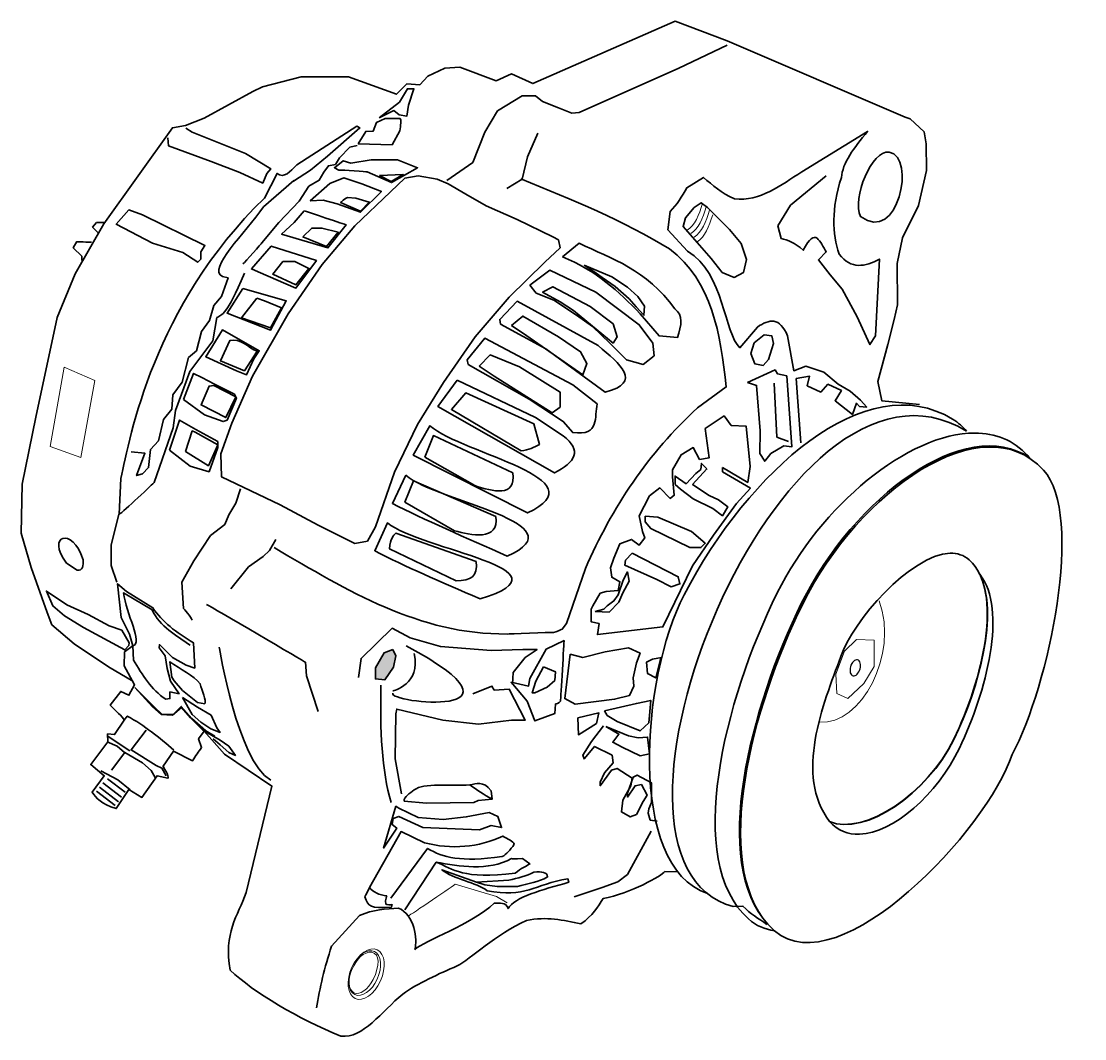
# Model space of a CAD drawing. Header units: inches. Extents: x 7 to 1216, y -1420 to -263.
import ezdxf

# ---------------------------------------------------------------- set-up
doc = ezdxf.new("R2010")
doc.units = ezdxf.units.IN
doc.header["$MEASUREMENT"] = 0
doc.layers.add('Layer 1', color=7, linetype='Continuous')

# ---------------------------------------------------------------- blocks, each defined once
blk = doc.blocks.new('block 5')
at = {"layer": 'Layer 1', "color": 7, "lineweight": 35}
blk.add_lwpolyline([(855.5, -1289.2), (864, -1297.5)], dxfattribs=at)
for points, knots in [([(1091.3, -731.1), (1015.9, -730.9), (915.5, -814.2), (866.7, -912.8), (806.2, -1035.3), (760.4, -1218.3), (834.1, -1283.8), (842.7, -1291.5), (852.7, -1295.7), (863.6, -1297.1), (937.5, -1361.1), (1106.1, -1181.5), (1133.7, -1096.6), (1175.7, -1018.9), (1216.2, -824.3), (1169.3, -773.2), (1100.1, -697.7), (959.3, -796.8), (895.6, -925.6), (837.1, -1044), (792.4, -1219), (856.1, -1289.7), (790.7, -1219.9), (835.4, -1043.6), (894.4, -924.4), (953.8, -804.1), (1080.6, -709.7), (1153.5, -759.2), (1152.8, -758.4), (1152.2, -757.6), (1151.4, -756.8), (1135.2, -739.1), (1114.4, -731.2), (1091.3, -731.1)], [0, 0, 0, 0, 1, 1, 1, 2, 2, 2, 3, 3, 3, 4, 4, 4, 5, 5, 5, 6, 6, 6, 7, 7, 7, 8, 8, 8, 9, 9, 9, 10, 10, 10, 11, 11, 11, 11]), ([(1063.1, -867.8), (1018.6, -869.2), (951.6, -946), (939, -985.4), (918.7, -1039.5), (886, -1120.2), (926.2, -1173.1), (935.5, -1183.4), (947.3, -1187.8), (960.2, -1187.4), (998.9, -1186.3), (1048, -1142.4), (1073.8, -1089.4), (1104.7, -1025.6), (1128.4, -932), (1097, -891.7), (1118.7, -935.9), (1096.3, -1020.5), (1067.6, -1079.5), (1037.5, -1141.5), (966.2, -1189.7), (926.2, -1173.1), (966.2, -1189.3), (1037.4, -1141.1), (1067.4, -1079.3), (1100, -1012), (1124.7, -911.5), (1085, -875.5), (1078.8, -869.9), (1071.3, -867.6), (1063.1, -867.8)], [0, 0, 0, 0, 1, 1, 1, 2, 2, 2, 3, 3, 3, 4, 4, 4, 5, 5, 5, 6, 6, 6, 7, 7, 7, 8, 8, 8, 9, 9, 9, 10, 10, 10, 10])]:
    blk.add_open_spline(points, degree=3, knots=knots, dxfattribs=at)
blk = doc.blocks.new('block 4')
at = {"layer": 'Layer 1', "color": 7, "lineweight": 35}
for points in [[(1081.8, -728.9), (871.7, -600.3), (624.6, -1217.9), (816.7, -1269.7), (816.7, -1269.7), (827.7, -1269.2), (827.7, -1269.2), (835.9, -1278.2), (845.7, -1283), (854.8, -1290)], [(787.3, -1254.8), (695.9, -1224.2), (711.7, -1009.6), (760.9, -915), (833.7, -775), (967.5, -654.7), (1066, -715.4), (1072.4, -719.3), (1078.4, -724.2), (1081.8, -729.1)]]:
    blk.add_open_spline(points, degree=3, knots=[0, 0, 0, 0, 1, 1, 1, 2, 2, 2, 3, 3, 3, 3], dxfattribs=at)
at = {"layer": 'Layer 1'}
blk.add_blockref('block 5', (0, 0), dxfattribs=at)
blk = doc.blocks.new('block 3')
at = {"layer": 'Layer 1'}
h = blk.add_hatch(color=1, dxfattribs=at)
h.dxf.hatch_style = 2
h.paths.add_polyline_path([(429.6, -977.5), (419.7, -981.1), (409.8, -998.2), (409.8, -1010.8), (420.6, -1011.7), (430.5, -997.3), (433.2, -984.7)])
at = {"layer": 'Layer 1', "color": 7, "lineweight": 35}
for points in [[(1028.5, -698.7), (985.4, -694.5), (981.2, -672.7), (992.5, -630.4), (999.6, -601.9), (1003.4, -585.5), (1003, -538.2), (1008.9, -509.3), (1027.3, -472.4), (1036.5, -432.6), (1036.1, -402.4), (1033.6, -388.6), (1017.7, -373.9), (1012.2, -371.8), (809.8, -285.1), (750.7, -262.8), (588.9, -333.7), (564.6, -322.8), (547, -330.7), (506, -315.2), (488.8, -316.1), (469.5, -325.3), (460.3, -335.3), (445.6, -334.1), (433.9, -345.8), (379.4, -326.1), (325.3, -326.1), (281.3, -337.4), (270.4, -342.9), (215.1, -373.1), (193.8, -381.4), (179.1, -384), (101.1, -493.3), (68.4, -550.1), (47.9, -599.6), (23.7, -713.1), (8.1, -789.2), (7.2, -844.9), (18.5, -884), (36.8, -935.2), (42, -949.1), (67.2, -970.9), (106.3, -996.9), (134.1, -1013.4)], [(490.9, -444.1), (520.6, -423.3), (534.1, -389.1), (548.5, -364.8), (576.5, -347.6), (591.8, -347.6), (599.9, -354), (617.9, -361.2), (633.2, -367.5), (641.3, -366.6), (754.9, -316.1), (809.8, -290)], [(414, -372.8), (437.2, -354.9), (446.2, -339.6), (453.6, -339.6), (447.3, -358.1), (445.7, -370.7), (436.7, -369.2), (430.9, -364.4), (414, -372.8)], [(173.7, -395.4), (174.6, -404.4), (223.3, -422.4), (255.7, -435), (281.8, -446.8), (286.3, -435.9), (290.8, -430.5), (262, -413.4), (224.2, -398.1), (201.6, -389.1), (194.4, -384.6)], [(559.3, -453.1), (576.5, -442.3), (582.8, -417), (594.5, -390)], [(234.1, -754.9), (235, -781), (301.6, -812.6), (344.9, -836), (386.3, -856.7), (400.8, -854), (409.8, -837.8), (431.4, -775.6), (457.5, -721.6), (487.3, -673.8), (523.3, -621.6), (562, -576.5), (602.6, -536.9), (619.7, -520.6), (617.9, -511.6), (611.6, -508), (571.1, -488.2), (535.9, -472.9), (512.5, -459.4), (492.7, -447.7), (480, -442.3), (458.4, -438.7), (443.1, -441.4), (426.9, -456.7), (386.3, -495.4), (349.4, -539.6), (310.7, -595.4), (270.1, -666.6), (246.7, -719.8), (234.1, -754.9), (234.1, -754.9)], [(335.8, -466.9), (358, -447.3), (373.9, -441), (394.5, -447.8), (416.7, -456.3), (392.9, -480.1), (366.5, -470.6), (350.6, -466.3), (335.8, -466.9), (335.8, -466.9)], [(414.5, -438.3), (441.5, -437.3), (427.7, -445.2), (414.5, -438.3), (414.5, -438.3)], [(772.1, -474.6), (762.3, -486.3), (759.6, -496.1), (791.7, -532.7), (804.2, -548.7), (817.6, -554.1), (828.3, -548.7), (831.9, -533.6), (825.7, -515.7), (812.3, -499.6), (797.1, -484.5), (787.3, -474.6), (780.1, -469.3), (772.1, -474.6), (772.1, -474.6)], [(115.1, -493.6), (156.6, -515.2), (190.8, -526), (207.9, -536.9), (211.5, -533.3), (211.5, -525.1), (216.1, -517.9), (144.9, -482.8), (129.6, -477.4), (115.1, -493.6), (115.1, -493.6)], [(101.2, -491.6), (92.9, -491.6), (88.3, -497), (94.7, -503.4)], [(327.4, -508.1), (354.3, -519.1), (367.5, -502.8), (349, -498), (337.4, -498), (327.4, -508.1), (327.4, -508.1)], [(268.8, -544.5), (291.5, -518.6), (342.7, -535), (319.5, -566.2), (276.7, -547.7), (268.8, -544.5), (268.8, -544.5)], [(293.1, -550.3), (304.7, -536), (318.4, -536), (334.3, -544), (319.5, -562.5), (293.1, -550.3), (293.1, -550.3)], [(647.2, -540.4), (678.6, -553.6), (696.4, -565.4), (708.1, -576), (715.7, -586.8), (715.1, -597.1), (706.3, -587.7), (698.2, -578.4), (682.5, -564.5), (667.7, -554.2), (659.2, -548.2), (647.2, -540.4), (647.2, -540.4)], [(585.5, -563), (608, -545.9), (660.3, -571.1), (709.8, -608), (725.1, -628.8), (726.9, -643.2), (714.3, -653.1), (695.4, -647.7), (676.5, -628.8), (656.6, -609.8), (638.6, -597.2), (612.5, -580.1), (592.7, -572), (585.5, -563)], [(259.3, -566.7), (308.4, -580.9), (290.4, -614.2), (241.3, -594.7), (259.3, -566.7)], [(599.9, -571.1), (611.6, -564.8), (653.9, -587.3), (680.1, -607.1), (684.6, -621.6), (680.1, -628.8), (635, -591.8), (619.7, -581.9), (599.9, -571.1), (599.9, -571.1)], [(275.1, -577.8), (257.7, -600), (290.4, -611.6), (303.1, -588.9), (283.6, -580.9), (275.1, -577.8), (275.1, -577.8)], [(564.7, -608.9), (577.4, -598.1), (617.9, -621.6), (643.1, -638.7), (650.3, -652.2), (645.8, -664.8), (581.9, -620.7), (564.7, -608.9), (564.7, -608.9)], [(216.9, -644.3), (251.9, -660.3), (263.3, -664.8), (271.7, -646.6), (277.8, -637.5), (235.9, -613.9), (216.9, -644.3), (216.9, -644.3)], [(851.8, -619.3), (840.6, -628.7), (836.8, -640.6), (841.2, -652.5), (850.6, -654.3), (856.8, -647.5), (862.5, -629.3), (860.6, -620.6), (851.8, -619.3), (851.8, -619.3)], [(527.8, -654.9), (540.4, -642.3), (573.8, -655.8), (599.9, -672), (619.7, -684.6), (619.7, -701.7), (610.7, -708.1), (544.9, -666.6), (527.8, -654.9)], [(191.8, -693), (215.4, -710.5), (236.7, -718.1), (241.3, -716.5), (251.9, -691.5), (249.6, -686.9), (226.8, -675.5), (212.4, -667.9), (203.2, -663.3), (191.8, -693)], [(833, -673.7), (843.1, -676.9), (847.4, -728.8), (846.8, -754.5), (852.4, -763.2), (859.3, -754.5), (874.3, -745.7), (883.1, -746.9), (877.5, -666.2), (866.8, -663.7), (864.3, -659.3), (833, -673.7), (833, -673.7)], [(239.7, -713.5), (211.6, -699.1), (220.7, -677.8), (226.1, -677), (251.1, -689.9), (239.7, -713.5), (239.7, -713.5)], [(863.1, -674.4), (866.2, -735.7), (879.3, -740.7)], [(804.4, -770.2), (833.2, -787.3), (836, -769.3), (831.4, -723.4), (814.3, -722.5), (806.2, -711.7), (784.6, -726.1), (789.1, -759.4), (778.3, -761.2), (771.1, -747.7), (757.6, -755.8), (747.6, -772.9), (747.6, -781), (749.5, -801.8), (744.9, -805.4), (733.2, -793.6), (721.5, -802.7), (715.2, -814.4), (709.8, -825.2), (713.4, -843.2), (716.1, -850.4), (709.8, -858.5), (701, -852.1), (687.9, -857.1), (681, -873.3), (677.2, -884.6), (678.5, -895.2), (687.9, -900.2), (686, -910.3), (672.2, -911.5), (665.4, -913.4), (657.2, -927.8), (655.3, -931.5), (655.3, -945.9), (664.1, -947.8), (662.2, -960.3), (736.7, -951.6), (770.5, -882.1), (794.3, -847.1), (820.5, -811.4), (836.2, -793.9), (804.3, -775.1), (804.4, -770.2), (804.4, -770.2)], [(175.9, -750.8), (199.4, -769), (220.7, -775.1), (230.6, -747.7), (230.6, -740.9), (205.5, -727.2), (187.3, -716.5), (175.9, -750.8)], [(194.1, -752.3), (220, -768.3), (230.6, -744.7), (204.8, -730.2), (201.7, -728.7), (194.1, -752.3), (194.1, -752.3)], [(786.7, -772), (770.5, -789.5), (789.2, -802), (799.9, -807), (810.5, -815.2), (804.3, -825.2), (793.6, -817), (771.1, -805.8), (756.7, -795.1), (750.5, -789.5), (750.5, -780.1), (763, -788.9), (774.2, -777), (779.9, -772.6), (780.5, -765.7), (786.7, -772), (786.7, -772)], [(118.3, -823.5), (109.3, -858.8), (109.3, -881.6), (115.7, -900.6)], [(722.9, -839.6), (767.3, -861.5), (779.9, -861.5), (784.9, -856.4), (769.2, -843.3), (731.1, -827), (716.7, -825.8), (716.7, -832), (722.9, -839.6), (722.9, -839.6)], [(245.5, -908.4), (265.5, -883.4), (282.4, -871.5), (289.3, -864.6), (296.8, -852.1)], [(701.6, -867.7), (694.1, -875.8), (693.5, -881.5), (729.8, -897.7), (746.1, -905.9), (756.1, -902.8), (754.2, -894.6), (701.6, -867.7), (701.6, -867.7)], [(659.7, -934), (675.4, -934.7), (686.6, -923.4), (691, -912.8), (698.5, -899.6), (696.6, -889), (691.6, -898.4), (686, -915.3), (681, -922.1), (673.5, -927.8), (669.7, -931.5), (659.7, -934), (659.7, -934)], [(125, -977.7), (77.9, -952.4), (56.4, -938.9), (43.2, -927.8), (35.9, -910.8), (59.1, -926.7), (83.4, -937.5), (107, -950.3), (121.5, -955.5), (129.9, -969.7), (129.5, -972.9), (125, -977.7), (125, -977.7)], [(390.8, -1009), (393.6, -987.4), (428.7, -953.1), (449.4, -963.9), (483.7, -973.9), (541.3, -978.4), (577.4, -977.5), (593.6, -977.5), (580.1, -986.5), (566.5, -1003.6), (565.6, -1017.1)], [(429.6, -977.5), (419.7, -981.1), (409.8, -998.2), (409.8, -1010.8), (420.6, -1011.7), (430.5, -997.3), (433.2, -984.7), (429.6, -977.5)], [(631.4, -982.7), (625, -1033.1), (637.1, -1039.4), (681.8, -1033.8), (698.8, -1029.5), (703.7, -1018.9), (703, -1009.7), (706.6, -992.6), (710.8, -981.3), (697.4, -975.6), (671.1, -979.9), (645.6, -986.3), (631.4, -982.7)], [(725, -988.4), (717.9, -991.9), (719.3, -1004.7), (728.5, -1009.7), (733.5, -989.8), (734.9, -986.3), (725, -988.4), (725, -988.4)], [(600.9, -996.9), (614.4, -1002.6), (613.7, -1012.5), (605.2, -1020.3), (591, -1026.7), (588.2, -1026.7), (592.4, -1013.2), (600.9, -996.9)], [(136.3, -1020.7), (156.3, -1042.5), (166.3, -1051.2), (179.3, -1052), (189.3, -1043.3), (199.7, -1055.1), (213.7, -1069), (233.2, -1080.3), (243.2, -1087.2), (250.6, -1097.7), (243.2, -1094.6), (233.2, -1085.9), (225.4, -1079)], [(137.2, -1021.4), (158.8, -1043), (167.1, -1050.8), (180, -1051.3), (189.2, -1042), (201.1, -1055.9), (217.1, -1069.8), (227.4, -1076)], [(439.5, -1141.4), (432.3, -1101.8), (433.2, -1050.4), (434.1, -1045), (486.4, -1057.6), (526.9, -1062.2), (564.7, -1057.6), (580.1, -1057.6), (562, -1022.5), (544.9, -1023.4), (542.2, -1018.9), (520.6, -1027.9)], [(190.6, -1032), (207.6, -1042.9), (223.2, -1052), (229.7, -1066.4), (233.2, -1071.6), (222.8, -1067.7), (211.5, -1059.9), (201.5, -1051.2), (190.6, -1032), (190.6, -1032)], [(670.4, -1047.2), (706.6, -1038.7), (722.9, -1035.2), (720.7, -1060.7), (710.8, -1069.9), (684.6, -1059.3), (673.2, -1052.2), (670.4, -1047.2)], [(639.9, -1055), (640.6, -1074.2), (661.2, -1061.4), (664, -1049.4), (639.9, -1055)], [(130.7, -1092.4), (105, -1075.5)], [(149.3, -1069), (132, -1091.6), (160.6, -1109.4), (167.2, -1112.4), (171.9, -1121.1)], [(669, -1064.2), (655.5, -1082), (645.6, -1097.6), (647, -1101.8), (659.1, -1087.6), (678.9, -1097.6), (680.3, -1106.1), (670.4, -1117.4), (665.4, -1128), (665.4, -1132.3), (678.2, -1114.6), (684.6, -1112.5), (701.6, -1123.8), (700.2, -1132.3), (691, -1148.6), (689.6, -1162.1), (699.5, -1167.7), (706.6, -1164.9), (714.4, -1150), (718.6, -1142.9), (712.2, -1130.9), (705.1, -1132.3), (696.6, -1145.1), (696.6, -1140.8), (703, -1122.4), (707.3, -1120.2), (723.6, -1128.8), (723.6, -1151.4), (720.7, -1158.5), (720, -1163.5), (722.2, -1171.3), (730, -1172.7)], [(671.8, -1065), (697.4, -1075.6), (708.7, -1077.7), (719.3, -1077), (721.5, -1096.1), (710.8, -1098.3), (690.3, -1088.3), (679.6, -1082.7), (686.7, -1073.5), (671.8, -1065)], [(124.6, -1094.6), (116.3, -1087.2), (105, -1082.4)], [(109.8, -1114.6), (125, -1094.6), (145, -1106.3), (155, -1115), (159.3, -1122.9)], [(97.5, -1115.2), (117.1, -1125.5), (131, -1136.8)], [(117.6, -1150.7), (96, -1133.7)], [(121.2, -1145.1), (100.1, -1129.1)], [(125.3, -1139.4), (105.3, -1124.5)], [(114, -1154.9), (92.9, -1138.4)], [(419.1, -1203.2), (434.1, -1180.5), (429, -1176.5), (430.2, -1169.5), (436.6, -1167.2), (463.8, -1179.9), (528.2, -1182.3), (541.6, -1177.6), (553.2, -1179.9), (549.1, -1167.2), (539.3, -1162.5), (513.1, -1167.8), (487, -1170.7), (458.6, -1168.3), (436.6, -1157.9), (433.1, -1155.6), (419.1, -1203.2), (419.1, -1203.2)], [(635.9, -1258.6), (667.5, -1247.8), (685.5, -1241.5), (696.3, -1233.3), (723.3, -1183.8)]]:
    blk.add_lwpolyline(points, dxfattribs=at)
at = {"layer": 'Layer 1', "color": 7, "lineweight": 9}
blk.add_lwpolyline([(91, -671.2), (75, -758.8), (39.9, -746.5), (55.9, -656.3), (91, -671.2)], dxfattribs=at)
at = {"layer": 'Layer 1', "color": 7, "lineweight": 18}
blk.add_lwpolyline([(956.9, -965.9), (977, -966.6), (977, -996.6), (965.1, -1016), (946.9, -1032.9), (934.4, -1027.3), (933.2, -1005.4), (943.2, -979.1), (956.9, -965.9)], dxfattribs=at)
at = {"layer": 'Layer 1', "color": 7, "lineweight": 35}
for points, knots in [([(390.2, -402.1), (390.2, -402.1), (428.7, -403.5), (428.7, -403.5), (428.7, -403.5), (437.7, -387.3), (437.7, -387.3), (438.5, -381.2), (439.4, -374.9), (437.9, -373.3), (437.9, -373.3), (420.9, -373.3), (420.9, -373.3), (420.9, -373.3), (410.9, -378.1), (410.9, -378.1), (410.9, -378.1), (407.4, -387.7), (407.4, -387.7), (407.4, -387.7), (398.8, -388.1), (398.8, -388.1), (398.8, -388.1), (390.2, -402.1), (390.2, -402.1), (390.2, -402.1), (390.2, -402.1), (390.2, -402.1), (390.2, -402.1), (390.2, -402.1), (390.2, -402.1)], [0, 0, 0, 0, 1, 1, 1, 2, 2, 2, 3, 3, 3, 4, 4, 4, 5, 5, 5, 6, 6, 6, 7, 7, 7, 8, 8, 8, 9, 9, 9, 10, 10, 10, 10]), ([(261.1, -549.5), (240, -598.2), (235.8, -595.9), (229.6, -599.9), (229.6, -599.9), (225.1, -626.1), (225.1, -626.1), (225.1, -626.1), (198.9, -661.2), (198.9, -661.2), (198.9, -661.2), (182.7, -705.4), (182.7, -705.4), (182.7, -705.4), (180, -725.2), (180, -725.2), (180, -725.2), (158.4, -787.3), (158.4, -787.3), (158.4, -787.3), (122.3, -821.6), (118.7, -823.4), (118.7, -823.4), (120.5, -782.8), (120.5, -782.8), (131, -734.7), (157.1, -587.5), (283.6, -463.9), (283.6, -463.9), (298, -435.9), (298, -435.9), (305.6, -442.1), (313.1, -433.9), (320.6, -426), (320.6, -426), (388.8, -382.3), (388.8, -382.3), (388.8, -382.3), (392.2, -384.2), (392.2, -384.2), (392.2, -384.2), (355.3, -416.3), (355.3, -416.3), (355.3, -416.3), (336.2, -432), (336.2, -432), (336.2, -432), (316.6, -444.6), (316.6, -444.6), (316.6, -444.6), (317, -444.1), (317, -444.1), (317, -444.1), (282.7, -473.8), (282.7, -473.8), (261.9, -503.8), (218.2, -544.5), (235.9, -553.1), (235.9, -553.1), (242.4, -554.5), (242.4, -554.5), (242.4, -554.5), (235, -575.7), (235, -575.7), (235, -575.7), (226, -586.2), (226, -586.2), (226, -586.2), (221.2, -603.1), (221.2, -603.1), (221.2, -603.1), (212.3, -615.8), (212.3, -615.8), (212.3, -615.8), (206.4, -637.5), (206.4, -637.5), (206.4, -637.5), (197.5, -645.4), (197.5, -645.4), (197.5, -645.4), (190.1, -673.4), (190.1, -673.4), (190.1, -673.4), (179.5, -687.6), (179.5, -687.6), (179.5, -687.6), (178.5, -704), (178.5, -704), (178.5, -704), (168.9, -715.6), (168.9, -715.6), (168.9, -715.6), (163.1, -739.9), (163.1, -739.9), (163.1, -739.9), (154.2, -749.9), (154.2, -749.9), (154.2, -749.9), (152, -770.5), (152, -770.5), (152, -770.5), (145.2, -777.4), (145.2, -777.4), (145.2, -777.4), (138.3, -779.5), (138.3, -779.5), (138.3, -779.5), (147.8, -754.2), (147.8, -754.2), (147.8, -754.2), (132, -752.6), (132, -752.6)], [0, 0, 0, 0, 1, 1, 1, 2, 2, 2, 3, 3, 3, 4, 4, 4, 5, 5, 5, 6, 6, 6, 7, 7, 7, 8, 8, 8, 9, 9, 9, 10, 10, 10, 11, 11, 11, 12, 12, 12, 13, 13, 13, 14, 14, 14, 15, 15, 15, 16, 16, 16, 17, 17, 17, 18, 18, 18, 19, 19, 19, 20, 20, 20, 21, 21, 21, 22, 22, 22, 23, 23, 23, 24, 24, 24, 25, 25, 25, 26, 26, 26, 27, 27, 27, 28, 28, 28, 29, 29, 29, 30, 30, 30, 31, 31, 31, 32, 32, 32, 33, 33, 33, 34, 34, 34, 35, 35, 35, 36, 36, 36, 37, 37, 37, 37]), ([(922.4, -438.7), (922.4, -438.7), (881.9, -472), (881.9, -472), (881.9, -472), (867.5, -495.4), (867.5, -495.4), (867.5, -495.4), (871.1, -509.8), (871.1, -509.8), (878.7, -511.9), (886.4, -514.3), (896.3, -523.3), (910.1, -495.2), (915.5, -514.4), (922.4, -525.1), (922.4, -525.1), (913.4, -534.2), (913.4, -534.2), (913.4, -534.2), (927, -551.3), (927, -551.3), (927, -551.3), (940.5, -567.5), (940.5, -567.5), (940.5, -567.5), (957.6, -599), (957.6, -599), (957.6, -599), (972, -630.6), (972, -630.6), (972, -630.6), (978.3, -620.7), (978.3, -620.7), (978.3, -620.7), (982.8, -533.3), (982.8, -533.3), (966.5, -542.4), (950.8, -545), (936.9, -527.9), (929.7, -503.7), (927.6, -476.5), (939.6, -440.5), (940.7, -424.5), (954, -406.5), (969.3, -388.2), (969.3, -388.2), (894.5, -434.1), (894.5, -434.1), (870.7, -449.2), (847.6, -468), (817.9, -464.8), (802.9, -458.3), (793.3, -449.2), (782.8, -440.5), (782.8, -440.5), (763.9, -452.2), (763.9, -452.2), (758.4, -462), (752.8, -471.7), (744.9, -479.2), (744.9, -479.2), (742.2, -499.9), (742.2, -499.9), (742.2, -499.9), (764.8, -524.2), (764.8, -524.2), (806.6, -549.6), (806.2, -618.1), (824.2, -634.2), (824.2, -634.2), (844.1, -610.7), (844.1, -610.7), (857.4, -601.3), (869.7, -599.1), (878.3, -620.7), (878.3, -620.7), (885.5, -660.3), (885.5, -660.3), (885.5, -660.3), (899, -654.9), (899, -654.9), (899, -654.9), (919.7, -662.1), (919.7, -662.1), (919.7, -662.1), (936, -675.6), (936, -675.6), (936, -675.6), (949.5, -683.7), (949.5, -683.7), (949.5, -683.7), (961.2, -693.6), (961.2, -693.6), (961.2, -693.6), (968.4, -701.7), (968.4, -701.7), (968.4, -701.7), (960.3, -700.8), (960.3, -700.8), (960.3, -700.8), (956.7, -697.2), (956.7, -697.2), (956.7, -697.2), (952.2, -709.9), (952.2, -709.9), (952.2, -709.9), (932.4, -694.5), (932.4, -694.5), (932.4, -694.5), (939.6, -682.8), (939.6, -682.8), (939.6, -682.8), (924.2, -675.6), (924.2, -675.6), (924.2, -675.6), (916.1, -684.6), (916.1, -684.6), (916.1, -684.6), (900.8, -677.4), (900.8, -677.4), (900.8, -677.4), (903.5, -666.6), (903.5, -666.6), (903.5, -666.6), (888.2, -669.3), (888.2, -669.3), (888.2, -669.3), (893.6, -742.3), (893.6, -742.3)], [0, 0, 0, 0, 1, 1, 1, 2, 2, 2, 3, 3, 3, 4, 4, 4, 5, 5, 5, 6, 6, 6, 7, 7, 7, 8, 8, 8, 9, 9, 9, 10, 10, 10, 11, 11, 11, 12, 12, 12, 13, 13, 13, 14, 14, 14, 15, 15, 15, 16, 16, 16, 17, 17, 17, 18, 18, 18, 19, 19, 19, 20, 20, 20, 21, 21, 21, 22, 22, 22, 23, 23, 23, 24, 24, 24, 25, 25, 25, 26, 26, 26, 27, 27, 27, 28, 28, 28, 29, 29, 29, 30, 30, 30, 31, 31, 31, 32, 32, 32, 33, 33, 33, 34, 34, 34, 35, 35, 35, 36, 36, 36, 37, 37, 37, 38, 38, 38, 39, 39, 39, 40, 40, 40, 41, 41, 41, 42, 42, 42, 43, 43, 43, 43]), ([(259.3, -538.7), (261.4, -537.1), (280.9, -514.9), (280.9, -514.9), (280.9, -514.9), (299.9, -491.7), (299.9, -491.7), (299.9, -491.7), (323.2, -467.4), (323.2, -467.4), (323.2, -467.4), (334.3, -450.5), (334.3, -450.5), (334.3, -450.5), (345.9, -443.6), (345.9, -443.6), (345.9, -443.6), (351.2, -434.6), (351.2, -434.6), (351.2, -434.6), (356.4, -427.2), (356.4, -427.2), (356.4, -427.2), (364.4, -425.7), (364.4, -425.7), (364.4, -425.7), (369.1, -418.3), (369.1, -418.3), (369.1, -418.3), (380.7, -406.1), (380.7, -406.1), (380.7, -406.1), (389.2, -404), (389.2, -404)], [0, 0, 0, 0, 1, 1, 1, 2, 2, 2, 3, 3, 3, 4, 4, 4, 5, 5, 5, 6, 6, 6, 7, 7, 7, 8, 8, 8, 9, 9, 9, 10, 10, 10, 11, 11, 11, 11]), ([(994, -411.8), (974.2, -408.8), (951.2, -464.3), (961.4, -484.9), (1004.2, -517.7), (1024.8, -416.4), (994, -411.8)], [0, 0, 0, 0, 1, 1, 1, 2, 2, 2, 2]), ([(368.1, -432), (372.3, -432), (400.3, -434.1), (400.3, -434.1), (400.3, -434.1), (428.3, -446.3), (428.3, -446.3), (428.3, -446.3), (457.8, -429.4), (457.8, -429.4), (457.8, -429.4), (435.1, -420.4), (435.1, -420.4), (435.1, -420.4), (405, -420.4), (405, -420.4), (405, -420.4), (381.8, -424.1), (381.8, -424.1), (381.8, -424.1), (373.3, -421.4), (373.3, -421.4), (373.3, -421.4), (363.3, -429.4), (363.3, -429.4), (363.3, -429.4), (368.1, -432), (368.1, -432)], [0, 0, 0, 0, 1, 1, 1, 2, 2, 2, 3, 3, 3, 4, 4, 4, 5, 5, 5, 6, 6, 6, 7, 7, 7, 8, 8, 8, 9, 9, 9, 9]), ([(294.9, -861.5), (378, -910.2), (459.4, -960.6), (559.6, -959.7), (559.6, -959.7), (609.7, -957.8), (612.2, -957.8), (614.7, -957.8), (622.2, -954.1), (622.2, -954.1), (622.2, -954.1), (627.2, -947.8), (627.2, -947.8), (627.2, -947.8), (648.5, -885.2), (648.5, -885.2), (679.1, -815.7), (720, -753.6), (776.1, -702.5), (776.1, -702.5), (808.6, -678.7), (808.6, -678.7), (801.9, -618.5), (793.4, -559.1), (744.2, -521.7), (692, -490), (634, -465.7), (575.3, -442.2)], [0, 0, 0, 0, 1, 1, 1, 2, 2, 2, 3, 3, 3, 4, 4, 4, 5, 5, 5, 6, 6, 6, 7, 7, 7, 8, 8, 8, 9, 9, 9, 9]), ([(378.1, -463.2), (376, -463.7), (370.2, -469), (370.2, -469), (370.2, -469), (392.9, -479), (392.9, -479), (392.9, -479), (402.9, -468.4), (402.9, -468.4), (402.9, -468.4), (387.6, -464.2), (387.6, -464.2), (387.6, -464.2), (378.1, -463.2), (378.1, -463.2)], [0, 0, 0, 0, 1, 1, 1, 2, 2, 2, 3, 3, 3, 4, 4, 4, 5, 5, 5, 5]), ([(329, -478.5), (331.1, -479), (376.5, -494.3), (376.5, -494.3), (376.5, -494.3), (355.9, -520.7), (355.9, -520.7), (355.9, -520.7), (303.1, -504.9), (303.1, -504.9), (303.1, -504.9), (317.4, -491.7), (317.4, -491.7), (317.4, -491.7), (329, -478.5), (329, -478.5)], [0, 0, 0, 0, 1, 1, 1, 2, 2, 2, 3, 3, 3, 4, 4, 4, 5, 5, 5, 5]), ([(87.2, -514.2), (84, -514.2), (70.3, -513.5), (70.3, -513.5), (70.3, -513.5), (66.4, -520.7), (66.4, -520.7), (66.4, -520.7), (76.1, -530), (76.1, -530), (76.1, -530), (76.1, -535), (76.1, -535)], [0, 0, 0, 0, 1, 1, 1, 2, 2, 2, 3, 3, 3, 4, 4, 4, 4]), ([(622.4, -530.6), (622.4, -530.6), (641.3, -515.2), (641.3, -515.2), (678.8, -533.2), (717.4, -544.7), (750.4, -590), (759.5, -596.7), (758.2, -608.6), (753.1, -622.5), (753.1, -622.5), (732.3, -620.7), (732.3, -620.7), (732.3, -620.7), (710.7, -595.4), (710.7, -595.4), (686.9, -570.1), (660.5, -546.4), (622.4, -530.6)], [0, 0, 0, 0, 1, 1, 1, 2, 2, 2, 3, 3, 3, 4, 4, 4, 5, 5, 5, 6, 6, 6, 6]), ([(552.1, -607.3), (552.1, -607.3), (603.5, -635.3), (603.5, -635.3), (603.5, -635.3), (671.1, -684.8), (671.1, -684.8), (714.2, -673.4), (687.7, -652.4), (663, -631.7), (663, -631.7), (571.1, -581.2), (571.1, -581.2), (571.1, -581.2), (551.2, -601.9), (551.2, -601.9), (551.2, -601.9), (552.1, -607.3), (552.1, -607.3), (552.1, -607.3), (552.1, -607.3), (552.1, -607.3)], [0, 0, 0, 0, 1, 1, 1, 2, 2, 2, 3, 3, 3, 4, 4, 4, 5, 5, 5, 6, 6, 6, 7, 7, 7, 7]), ([(244.3, -626), (244.3, -626), (233.7, -648.9), (233.7, -648.9), (233.7, -648.9), (261, -660.3), (261, -660.3), (261, -660.3), (275.5, -638.2), (275.5, -638.2), (265.1, -634), (256.5, -622.9), (244.3, -626), (244.3, -626), (244.3, -626), (244.3, -626)], [0, 0, 0, 0, 1, 1, 1, 2, 2, 2, 3, 3, 3, 4, 4, 4, 5, 5, 5, 5]), ([(515.2, -653.1), (515.2, -653.1), (584.6, -692.7), (584.6, -692.7), (584.6, -692.7), (623.3, -718), (623.3, -718), (623.3, -718), (634.1, -730.6), (634.1, -730.6), (665.8, -734.7), (658.3, -712.3), (662.1, -698.1), (662.1, -698.1), (634.1, -676.5), (634.1, -676.5), (634.1, -676.5), (534.1, -623.4), (534.1, -623.4), (534.1, -623.4), (514.3, -647.7), (514.3, -647.7), (514.3, -647.7), (515.2, -653.1), (515.2, -653.1)], [0, 0, 0, 0, 1, 1, 1, 2, 2, 2, 3, 3, 3, 4, 4, 4, 5, 5, 5, 6, 6, 6, 7, 7, 7, 8, 8, 8, 8]), ([(502.6, -671.1), (502.6, -671.1), (480.9, -700.8), (480.9, -700.8), (480.9, -700.8), (613.4, -776.5), (613.4, -776.5), (636.9, -764.5), (645.3, -751), (623.3, -734.2), (623.3, -734.2), (591.8, -713.5), (591.8, -713.5), (591.8, -713.5), (502.6, -671.1), (502.6, -671.1)], [0, 0, 0, 0, 1, 1, 1, 2, 2, 2, 3, 3, 3, 4, 4, 4, 5, 5, 5, 5]), ([(496.3, -704.4), (496.3, -704.4), (512.5, -685.5), (512.5, -685.5), (512.5, -685.5), (590, -720.7), (590, -720.7), (590, -720.7), (596.3, -744.1), (596.3, -744.1), (590.4, -747.5), (583.8, -750.3), (575.6, -751.3), (575.6, -751.3), (496.3, -704.4), (496.3, -704.4), (496.3, -704.4), (496.3, -704.4), (496.3, -704.4)], [0, 0, 0, 0, 1, 1, 1, 2, 2, 2, 3, 3, 3, 4, 4, 4, 5, 5, 5, 6, 6, 6, 6]), ([(471.8, -722.9), (471.8, -722.9), (452.9, -756.3), (452.9, -756.3), (452.9, -756.3), (582.7, -822), (582.7, -822), (666.6, -782.4), (510.2, -755.9), (471.8, -722.9), (471.8, -722.9), (471.8, -722.9), (471.8, -722.9)], [0, 0, 0, 0, 1, 1, 1, 2, 2, 2, 3, 3, 3, 4, 4, 4, 4]), ([(465.9, -758.4), (465.9, -758.4), (522.7, -790.9), (522.7, -790.9), (543, -797.5), (570.2, -805.1), (565.9, -776.4), (565.9, -776.4), (475.8, -734.1), (475.8, -734.1), (475.8, -734.1), (465.9, -758.4), (465.9, -758.4), (465.9, -758.4), (465.9, -758.4), (465.9, -758.4)], [0, 0, 0, 0, 1, 1, 1, 2, 2, 2, 3, 3, 3, 4, 4, 4, 5, 5, 5, 5]), ([(444.4, -779.2), (444.4, -779.2), (429.1, -811.1), (429.1, -811.1), (463.9, -829.3), (513.7, -850.6), (559.8, -871.1), (643.6, -833.3), (482.7, -810.7), (444.4, -779.2)], [0, 0, 0, 0, 1, 1, 1, 2, 2, 2, 3, 3, 3, 3]), ([(443.1, -809.9), (443.1, -809.9), (499.9, -842.3), (499.9, -842.3), (517.6, -847.2), (551, -854.7), (546.7, -826.1), (546.7, -826.1), (453, -785.5), (453, -785.5), (453, -785.5), (443.1, -809.9), (443.1, -809.9), (443.1, -809.9), (443.1, -809.9), (443.1, -809.9)], [0, 0, 0, 0, 1, 1, 1, 2, 2, 2, 3, 3, 3, 4, 4, 4, 5, 5, 5, 5]), ([(201.6, -944.1), (200.7, -940.5), (191.7, -930.6), (191.7, -930.6), (191.7, -930.6), (189.9, -900.9), (189.9, -900.9), (189.9, -900.9), (203.4, -876.5), (203.4, -876.5), (203.4, -876.5), (222.4, -847.7), (222.4, -847.7), (222.4, -847.7), (238.6, -835.1), (238.6, -835.1), (238.6, -835.1), (243.1, -824.3), (243.1, -824.3), (243.1, -824.3), (251.2, -810.8), (251.2, -810.8), (251.2, -810.8), (256.6, -794.6), (256.6, -794.6)], [0, 0, 0, 0, 1, 1, 1, 2, 2, 2, 3, 3, 3, 4, 4, 4, 5, 5, 5, 6, 6, 6, 7, 7, 7, 8, 8, 8, 8]), ([(423.5, -833.3), (423.5, -833.3), (409.1, -865.1), (409.1, -865.1), (443.9, -883.4), (482.8, -899.3), (528.9, -919.8), (640.7, -885.6), (461.8, -864.8), (423.5, -833.3), (423.5, -833.3), (423.5, -833.3), (423.5, -833.3)], [0, 0, 0, 0, 1, 1, 1, 2, 2, 2, 3, 3, 3, 4, 4, 4, 4]), ([(77.6, -875.2), (77.5, -881.6), (77.6, -888.4), (70.7, -886.9), (70.7, -886.9), (58.5, -879.1), (58.5, -879.1), (35, -847.7), (65.3, -836.6), (77.6, -875.2)], [0, 0, 0, 0, 1, 1, 1, 2, 2, 2, 3, 3, 3, 3]), ([(433.2, -845), (430, -848), (426.8, -850.7), (426, -863), (426, -863), (501.7, -899.1), (501.7, -899.1), (518.1, -899.6), (527, -893.7), (524.2, -877.4), (524.2, -877.4), (433.2, -845), (433.2, -845), (433.2, -845), (433.2, -845), (433.2, -845)], [0, 0, 0, 0, 1, 1, 1, 2, 2, 2, 3, 3, 3, 4, 4, 4, 5, 5, 5, 5]), ([(752.2, -1230.2), (752.2, -1230.2), (738.7, -1229.8), (738.7, -1229.8), (735.7, -1234.3), (699.4, -1255.2), (668.8, -1260.4), (663, -1270.1), (656.8, -1279.8), (643.5, -1289.4), (623, -1285), (604.7, -1280.8), (581.5, -1285.4), (546.3, -1301.2), (518.3, -1329.3), (502.6, -1337.2), (482.8, -1345.6), (457.4, -1357.4), (440.9, -1369.1), (416.8, -1389.2), (395.8, -1420), (370.6, -1416.9), (322.6, -1397.9), (270.9, -1366.8), (244.8, -1342.1), (236.9, -1300.1), (253.3, -1279.9), (263, -1253.8), (263, -1253.8), (292.1, -1132.7), (292.1, -1132.7), (292.1, -1132.7), (238.4, -1096.2), (238.4, -1096.2), (238.4, -1096.2), (215.3, -1070.2), (215.3, -1070.2), (215.3, -1070.2), (208.9, -1079), (208.9, -1079), (208.9, -1079), (212.2, -1088.9), (212.2, -1088.9), (208.8, -1093.5), (205.4, -1098.3), (202, -1103.8), (202, -1103.8), (180.3, -1092.8), (180.3, -1092.8), (180.3, -1092.8), (168.5, -1110), (168.5, -1110), (170.4, -1114.7), (175.6, -1120.4), (173.9, -1123.8), (173.9, -1123.8), (161.6, -1120.9), (161.6, -1120.9), (161.6, -1120.9), (144.4, -1145.5), (144.4, -1145.5), (144.4, -1145.5), (129.6, -1136.6), (129.6, -1136.6), (129.6, -1136.6), (115.3, -1158.3), (115.3, -1158.3), (97.5, -1152.9), (92.8, -1146.2), (87.8, -1139.6), (87.8, -1139.6), (101.6, -1120.9), (101.6, -1120.9), (101.6, -1120.9), (86.3, -1108.1), (86.3, -1108.1), (86.3, -1108.1), (105.5, -1082.5), (105.5, -1082.5), (105.5, -1082.5), (105.4, -1073.4), (105.4, -1073.4), (105.4, -1073.4), (113.4, -1074.1), (113.4, -1074.1), (113.4, -1074.1), (124.3, -1057.5), (124.3, -1057.5), (122.5, -1053.9), (114, -1046.7), (108.4, -1040.6), (108.4, -1040.6), (120.3, -1024.9), (120.3, -1024.9), (120.3, -1024.9), (129.6, -1029.3), (129.6, -1029.3), (129.6, -1029.3), (136, -1017.5), (136, -1017.5), (136, -1017.5), (124.2, -995.8), (124.2, -995.8), (124.2, -995.8), (124.7, -980.1), (124.7, -980.1), (124.7, -980.1), (134, -973.2), (134, -973.2), (134, -973.2), (134.7, -989.5), (134.7, -989.5), (145.3, -1005.8), (154.6, -1023), (171.5, -1033.9), (171.5, -1033.9), (176.3, -1033.2), (176.3, -1033.2), (176.3, -1033.2), (176.3, -1025.6), (176.3, -1025.6), (176.3, -1025.6), (186.7, -1027.7), (186.7, -1027.7), (186.7, -1027.7), (176.7, -1013.4), (176.7, -1013.4), (176.7, -1013.4), (173.2, -998.9), (173.2, -998.9), (173.2, -998.9), (170.8, -984.7), (170.8, -984.7), (170.8, -984.7), (163.9, -975.6), (163.9, -975.6), (163.9, -975.6), (164.2, -971.8), (164.2, -971.8), (164.2, -971.8), (179.1, -986.4), (179.1, -986.4), (179.1, -986.4), (194.7, -995.1), (194.7, -995.1), (194.7, -995.1), (204.4, -998.5), (204.4, -998.5), (204.4, -998.5), (203, -969.7), (203, -969.7), (183.3, -957.7), (167, -945.7), (156.9, -929.9), (156.9, -929.9), (126.7, -911.5), (126.7, -911.5), (126.7, -911.5), (116.7, -902.5), (116.7, -902.5), (116.7, -902.5), (120.9, -941), (120.9, -941), (120.9, -941), (130.2, -959.7), (130.2, -959.7), (130.2, -959.7), (134, -973.2), (134, -973.2), (145.8, -970.5), (126.5, -936.2), (123.3, -912.9), (123.3, -912.9), (155.9, -932.3), (155.9, -932.3), (164.9, -951.5), (183.6, -961.2), (199.2, -972.5)], [0, 0, 0, 0, 1, 1, 1, 2, 2, 2, 3, 3, 3, 4, 4, 4, 5, 5, 5, 6, 6, 6, 7, 7, 7, 8, 8, 8, 9, 9, 9, 10, 10, 10, 11, 11, 11, 12, 12, 12, 13, 13, 13, 14, 14, 14, 15, 15, 15, 16, 16, 16, 17, 17, 17, 18, 18, 18, 19, 19, 19, 20, 20, 20, 21, 21, 21, 22, 22, 22, 23, 23, 23, 24, 24, 24, 25, 25, 25, 26, 26, 26, 27, 27, 27, 28, 28, 28, 29, 29, 29, 30, 30, 30, 31, 31, 31, 32, 32, 32, 33, 33, 33, 34, 34, 34, 35, 35, 35, 36, 36, 36, 37, 37, 37, 38, 38, 38, 39, 39, 39, 40, 40, 40, 41, 41, 41, 42, 42, 42, 43, 43, 43, 44, 44, 44, 45, 45, 45, 46, 46, 46, 47, 47, 47, 48, 48, 48, 49, 49, 49, 50, 50, 50, 51, 51, 51, 52, 52, 52, 53, 53, 53, 54, 54, 54, 55, 55, 55, 56, 56, 56, 57, 57, 57, 58, 58, 58, 59, 59, 59, 59]), ([(217.9, -926.1), (223.3, -928.8), (330.5, -991.9), (330.5, -991.9), (330.5, -991.9), (331.4, -1007.2), (331.4, -1007.2), (331.4, -1007.2), (344.9, -1047.7), (344.9, -1047.7)], [0, 0, 0, 0, 1, 1, 1, 2, 2, 2, 3, 3, 3, 3]), ([(564.1, -1014.6), (564.1, -1014.6), (582.5, -1035.9), (582.5, -1035.9), (582.5, -1035.9), (591, -1058.6), (591, -1058.6), (591, -1058.6), (613.7, -1050.1), (613.7, -1050.1), (613.7, -1050.1), (614.4, -1039.4), (614.4, -1039.4), (614.4, -1039.4), (619.4, -1038.7), (620.1, -1035.9), (620.8, -1033.1), (624.3, -967.1), (624.3, -967.1), (624.3, -967.1), (603.8, -977), (603.8, -977), (603.8, -977), (585.3, -1010.4), (585.3, -1010.4), (585.3, -1010.4), (583.9, -1018.9), (583.9, -1018.9), (583.9, -1018.9), (564.1, -1014.6), (564.1, -1014.6), (564.1, -1014.6), (564.1, -1014.6), (564.1, -1014.6)], [0, 0, 0, 0, 1, 1, 1, 2, 2, 2, 3, 3, 3, 4, 4, 4, 5, 5, 5, 6, 6, 6, 7, 7, 7, 8, 8, 8, 9, 9, 9, 10, 10, 10, 11, 11, 11, 11]), ([(176.3, -991.2), (188, -999.5), (203.1, -1007.1), (210.7, -1016.2), (212.5, -1024), (218.1, -1035.5), (215.9, -1039.1), (215.9, -1039.1), (207.5, -1037.7), (207.5, -1037.7), (207.5, -1037.7), (190.6, -1023.8), (190.6, -1023.8), (190.6, -1023.8), (181.2, -1013.1), (181.2, -1013.1), (181.2, -1013.1), (178.4, -1008.9), (178.4, -1008.9), (178.4, -1008.9), (176.3, -991.2), (176.3, -991.2), (176.3, -991.2), (176.3, -991.2), (176.3, -991.2)], [0, 0, 0, 0, 1, 1, 1, 2, 2, 2, 3, 3, 3, 4, 4, 4, 5, 5, 5, 6, 6, 6, 7, 7, 7, 8, 8, 8, 8]), ([(180.8, -1091.8), (164.2, -1077.5), (147.2, -1063.7), (127.8, -1053), (127.8, -1053), (124.3, -1057.5), (124.3, -1057.5)], [0, 0, 0, 0, 1, 1, 1, 2, 2, 2, 2]), ([(442.4, -1149.8), (442.3, -1144.9), (448.7, -1141), (454, -1137), (464, -1128.7), (495.7, -1132.9), (517.2, -1131.2), (524.4, -1130.3), (532.4, -1125.8), (541.6, -1138.2), (541.6, -1138.2), (542.7, -1147.4), (542.7, -1147.4), (542.7, -1147.4), (526.5, -1149.2), (526.5, -1149.2), (526.5, -1149.2), (521.8, -1151.5), (521.8, -1151.5), (521.8, -1151.5), (467.9, -1152.1), (467.9, -1152.1), (467.9, -1152.1), (442.4, -1149.8), (442.4, -1149.8)], [0, 0, 0, 0, 1, 1, 1, 2, 2, 2, 3, 3, 3, 4, 4, 4, 5, 5, 5, 6, 6, 6, 7, 7, 7, 8, 8, 8, 8]), ([(403, -1248), (403, -1248), (439.1, -1184.4), (439.1, -1184.4), (439.1, -1184.4), (465.6, -1197.2), (465.6, -1197.2), (496, -1204.7), (527.4, -1202.8), (554.7, -1189.5), (559.7, -1192.6), (567.2, -1195.7), (567.5, -1198.8), (563.3, -1205.3), (558.8, -1210.5), (553.8, -1212.8), (506.6, -1219.4), (486.2, -1214.1), (469.1, -1203.5), (469.1, -1203.5), (427.3, -1260.1), (427.3, -1260.1)], [0, 0, 0, 0, 1, 1, 1, 2, 2, 2, 3, 3, 3, 4, 4, 4, 5, 5, 5, 6, 6, 6, 7, 7, 7, 7]), ([(443.2, -1273.5), (443.2, -1273.5), (479, -1219.2), (479, -1219.2), (505.3, -1223.8), (537.6, -1229.9), (564.6, -1215), (565.7, -1215.6), (567.7, -1215.3), (577.1, -1215), (577.1, -1215), (585.4, -1221.1), (585.4, -1221.1), (582.1, -1223.3), (575.4, -1226.1), (568.8, -1231.7), (508.9, -1239.1), (498.4, -1227.1), (479, -1219.2)], [0, 0, 0, 0, 1, 1, 1, 2, 2, 2, 3, 3, 3, 4, 4, 4, 5, 5, 5, 6, 6, 6, 6]), ([(343, -1384.9), (346.5, -1362.1), (352.2, -1338.7), (359.9, -1314.8), (359.9, -1314.8), (391.9, -1279.7), (391.9, -1279.7), (407.3, -1273), (421.8, -1272.3), (436.2, -1271.6), (454.1, -1278.4), (458, -1307.6), (454.7, -1318.3), (465.3, -1308.6), (519.4, -1290), (544.9, -1265.8), (551, -1266.3), (558.5, -1263.9), (560.7, -1272), (567.7, -1258.9), (599.4, -1250.6), (629.8, -1242.1), (629.8, -1242.1), (628.7, -1238.2), (628.7, -1238.2), (590.6, -1244.2), (579.7, -1260.6), (536.9, -1251.6), (524.7, -1242.5), (497.8, -1238.2), (485.5, -1227.7), (485.5, -1227.7), (524.6, -1242.1), (524.6, -1242.1), (524.6, -1242.1), (561.5, -1239.6), (561.5, -1239.6), (571.7, -1237.3), (581.7, -1234.8), (590, -1230.6), (599.1, -1229.7), (605.1, -1230.2), (605.6, -1236), (595.6, -1241.8), (583, -1243.7), (571.2, -1246.8), (571.2, -1246.8), (548.1, -1246.8), (548.1, -1246.8), (548.1, -1246.8), (534.3, -1245), (534.3, -1245), (534.3, -1245), (524.9, -1242.1), (524.9, -1242.1)], [0, 0, 0, 0, 1, 1, 1, 2, 2, 2, 3, 3, 3, 4, 4, 4, 5, 5, 5, 6, 6, 6, 7, 7, 7, 8, 8, 8, 9, 9, 9, 10, 10, 10, 11, 11, 11, 12, 12, 12, 13, 13, 13, 14, 14, 14, 15, 15, 15, 16, 16, 16, 17, 17, 17, 18, 18, 18, 18]), ([(403, -1248), (403, -1248), (398.5, -1257.2), (397.9, -1258.5), (401.9, -1269.4), (403.3, -1272.4), (428.2, -1270.3), (428.2, -1270.3), (428.9, -1267.4), (428.9, -1267.4), (428.9, -1267.4), (421.7, -1268.2), (421.5, -1266.8), (420.9, -1261.7), (422.8, -1257.5), (422.8, -1257.5), (414.2, -1256.4), (407.4, -1253.4), (403, -1248)], [0, 0, 0, 0, 1, 1, 1, 2, 2, 2, 3, 3, 3, 4, 4, 4, 5, 5, 5, 6, 6, 6, 6])]:
    blk.add_open_spline(points, degree=3, knots=knots, dxfattribs=at)
at = {"layer": 'Layer 1', "color": 7, "lineweight": 9}
for points in [[(781.8, -469.9), (777.6, -482.9), (773, -495.3), (764.2, -500.4)], [(786, -473.8), (781.8, -486.8), (777.2, -499.2), (768.3, -504.3)], [(789.8, -477.8), (785.6, -490.8), (781, -503.2), (772.1, -508.3)], [(793.3, -483.1), (789.1, -496.1), (784.6, -508.4), (775.7, -513.6)]]:
    blk.add_open_spline(points, degree=3, dxfattribs=at)
at = {"layer": 'Layer 1', "color": 7, "lineweight": 18}
blk.add_open_spline([(982.6, -922.1), (1005.2, -983.4), (961.8, -1063.6), (915, -1059.8)], degree=3, dxfattribs=at)
at = {"layer": 'Layer 1', "color": 7, "lineweight": 35}
for points in [[(232.3, -974.8), (232.3, -974.8), (253, -1103.6), (290.8, -1126.1)], [(429.6, -1027), (423, -1038), (601.6, -1057.8), (444.9, -973)], [(429.6, -1024.3), (429.6, -1024.3), (462, -1017.1), (453.9, -982)], [(427.8, -1151.4), (416.9, -1115.3), (415, -1068.4), (416.1, -1018)], [(517.2, -1131.2), (525.2, -1136.8), (533, -1142.6), (542.6, -1147.4)]]:
    blk.add_open_spline(points, degree=3, dxfattribs=at)
at = {"layer": 'Layer 1', "color": 7, "lineweight": 25}
blk.add_open_spline([(960.2, -1001.2), (958.2, -1006), (954.5, -1008.5), (951.8, -1006.9), (949.2, -1005.2), (948.6, -999.9), (950.5, -995.1), (952.5, -990.3), (956.3, -987.8), (958.9, -989.5), (961.6, -991.2), (962.2, -996.4), (960.2, -1001.2)], degree=3, knots=[0, 0, 0, 0, 1, 1, 1, 2, 2, 2, 3, 3, 3, 4, 4, 4, 4], dxfattribs=at)
at = {"layer": 'Layer 1', "color": 7, "lineweight": 18}
blk.add_open_spline([(447.5, -1280.1), (449, -1279.8), (500.7, -1244.3), (500.7, -1244.3), (500.7, -1244.3), (547.4, -1258.1), (547.4, -1258.1), (547.4, -1258.1), (559.7, -1265.3), (559.7, -1265.3)], degree=3, knots=[0, 0, 0, 0, 1, 1, 1, 2, 2, 2, 3, 3, 3, 3], dxfattribs=at)
at = {"layer": 'Layer 1', "color": 7, "lineweight": 9}
for points, knots in [([(383.1, -1338.7), (376.2, -1354), (377.8, -1369.9), (386.8, -1374.2), (395.7, -1378.5), (408.6, -1369.5), (415.6, -1354.2), (422.5, -1339), (420.9, -1323.1), (412, -1318.8), (403, -1314.5), (390.1, -1323.5), (383.1, -1338.7)], [0, 0, 0, 0, 1, 1, 1, 2, 2, 2, 3, 3, 3, 4, 4, 4, 4]), ([(383.2, -1338.5), (377.1, -1352), (378.5, -1366), (386.4, -1369.8), (394.3, -1373.6), (405.7, -1365.7), (411.9, -1352.2), (418, -1338.6), (416.6, -1324.6), (408.7, -1320.8), (400.8, -1317), (389.4, -1324.9), (383.2, -1338.5)], [0, 0, 0, 0, 1, 1, 1, 2, 2, 2, 3, 3, 3, 4, 4, 4, 4]), ([(383.1, -1341.1), (378, -1352.3), (378.9, -1364.1), (385.4, -1367.6), (392.1, -1371.1), (401.7, -1363.6), (407.2, -1352.5), (415, -1337.1), (414.9, -1323.3), (405.7, -1321.7), (396.8, -1320.2), (388.3, -1329.8), (383.1, -1341.1), (383.1, -1341.1), (383.1, -1341.1), (383.1, -1341.1)], [0, 0, 0, 0, 1, 1, 1, 2, 2, 2, 3, 3, 3, 4, 4, 4, 5, 5, 5, 5])]:
    blk.add_open_spline(points, degree=3, knots=knots, dxfattribs=at)
at = {"layer": 'Layer 1'}
blk.add_blockref('block 4', (0, 0), dxfattribs=at)
blk = doc.blocks.new('block 2')
at = {"layer": 'Layer 1'}
blk.add_blockref('block 3', (0, 0), dxfattribs=at)

msp = doc.modelspace()

# ---------------------------------------------------------------- block references
at = {"layer": 'Layer 1'}
msp.add_blockref('block 2', (0, 0), dxfattribs=at)

doc.saveas('drawing.dxf')
